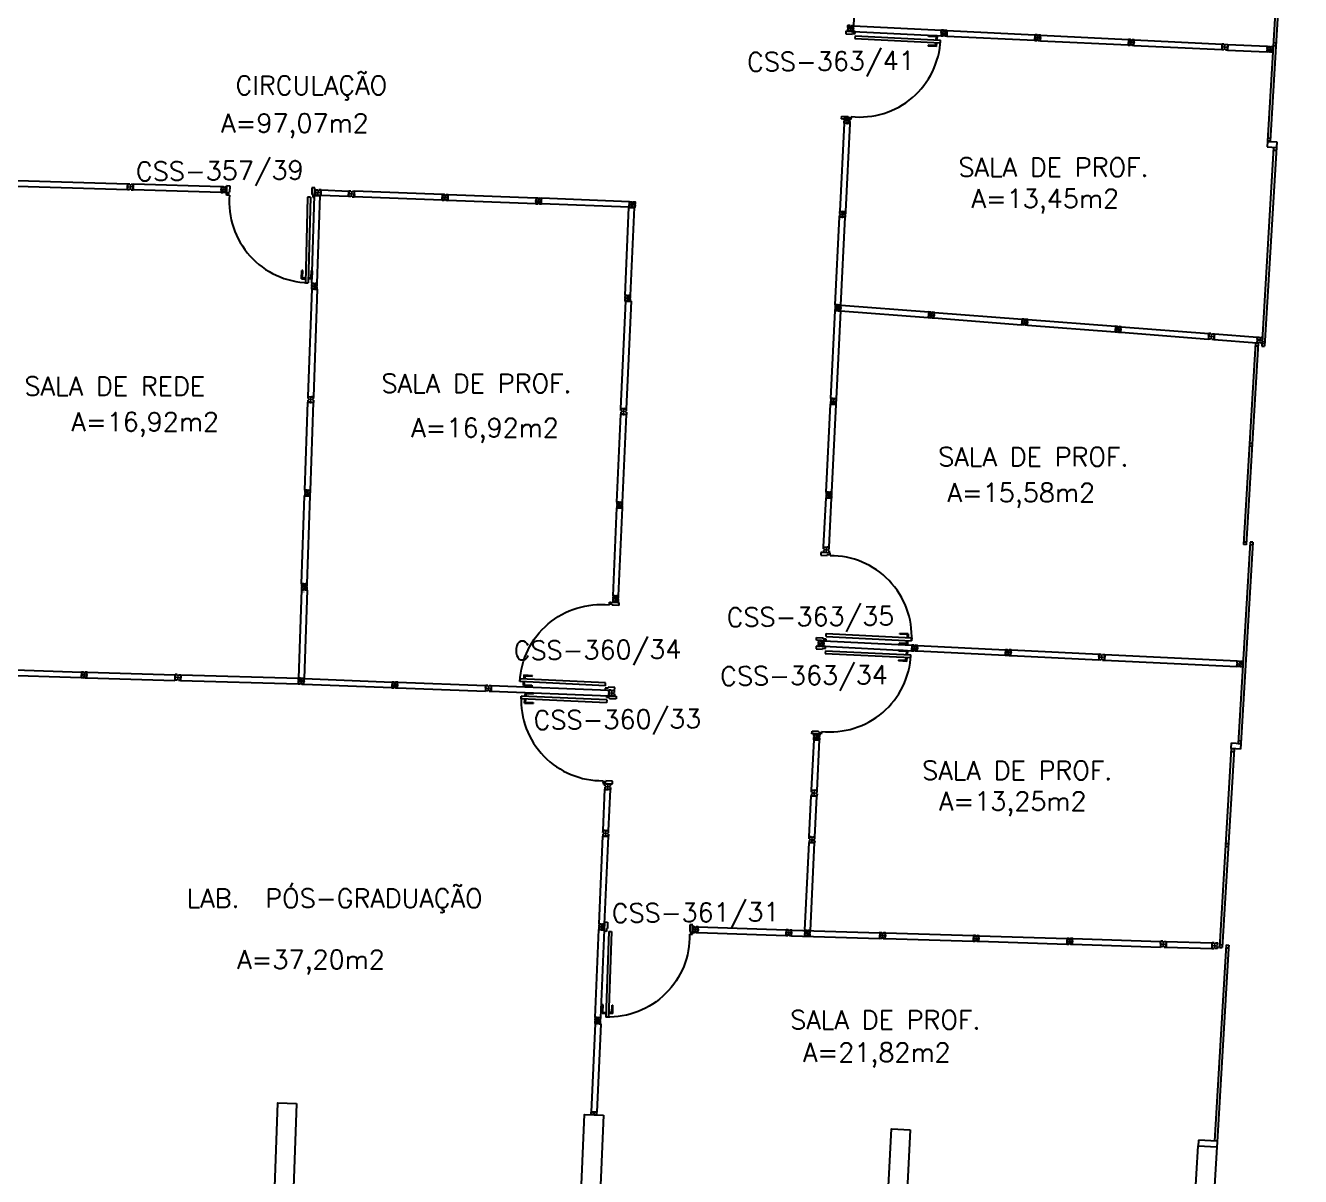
# Model space of a CAD drawing. Extents: x -152 to 150, y 325 to 437.
# Drawn here: x 10.79 to 24.41, y 384.86 to 397.15 of the extents above; entities that cross this region are included whole.
import ezdxf
from ezdxf.enums import TextEntityAlignment as Align

# ---------------------------------------------------------------- set-up
doc = ezdxf.new("R2010")
doc.units = 0
doc.header["$LTSCALE"] = 0.01
doc.header["$MEASUREMENT"] = 0
doc.layers.get('0').update_dxf_attribs({"linetype": 'CONTINUOUS'})
for name, color, linetype in [('AREA', 2, 'CONTINUOUS'), ('DIV', 2, 'CONTINUOUS'), ('ESQ', 1, 'CONTINUOUS'), ('ESTR', 3, 'CONTINUOUS'), ('TEXTO', 2, 'CONTINUOUS'), ('TEXTO-ENDEREÇO', 2, 'CONTINUOUS')]:
    doc.layers.add(name, color=color, linetype=linetype)
doc.styles.add('UNB-100', font='simplex.shx', dxfattribs={"height": 3})
doc.styles.add('UNB-100-1', font='simplex.shx', dxfattribs={"height": 0.2})

# ---------------------------------------------------------------- blocks, each defined once
blk = doc.blocks.new('PILAR-SSC')
blk.add_lwpolyline([(0.203, -42.962), (0.203, -44.462), (0.003, -44.462), (0.003, -42.962)], close=True)
blk = doc.blocks.new('DIVMT-SSC')
for p, q in [((0, 0.005), (0, -0.005)), ((0, -0.005), (0, 0.005)), ((-0.03, -0.03), (-0.03, -0.97)), ((0.006, -0.03), (-0.006, -0.03)), ((-0.005, 0), (0.005, 0)), ((0.005, 0), (-0.005, 0)), ((0.006, -0.02), (0.006, -0.03)), ((0.03, -0.03), (0.03, -0.97)), ((0.03, -0.97), (-0.03, -0.97)), ((-0.006, -0.98), (-0.006, -0.97)), ((-0.006, -0.98), (0.006, -0.98)), ((0.006, -1.001), (-0.006, -1.001)), ((0.005, -0.97), (-0.005, -0.97)), ((0, -0.994), (0, -1.007)), ((0, -1.02), (0, -1.021)), ((0.006, -0.98), (0.006, -0.97))]:
    blk.add_line(p, q)
blk.add_lwpolyline([(0.006, -0.02), (-0.006, -0.02), (0.006, -0.02), (0.006, -0.03), (0.03, -0.03), (0.03, -0.008), (0.02, -0.008), (0.02, 0.008), (0.03, 0.008), (0.03, 0.03), (0.006, 0.03), (0.006, 0.02), (-0.006, 0.02), (-0.006, 0.03), (-0.03, 0.03), (-0.03, 0.008), (-0.02, 0.008), (-0.02, -0.008), (-0.03, -0.008), (-0.03, -0.03), (-0.006, -0.03), (-0.006, -0.02), (-0.006, -0.03)])
blk = doc.blocks.new('PDV2E-SSC')
at = {"layer": 'DIV'}
for p, q in [((0.076, 0.05), (0.076, 0.965)), ((0.106, 0.965), (0.076, 0.965)), ((0.106, 0.05), (0.106, 0.965)), ((0.034, 0.925), (0.034, 0.835)), ((0.034, 0.925), (0.074, 0.925)), ((0.044, 0.835), (0.034, 0.835)), ((0.044, 0.915), (0.044, 0.835)), ((0.044, 0.915), (0.074, 0.915)), ((0.148, 0.925), (0.108, 0.925)), ((0.138, 0.915), (0.108, 0.915)), ((0.138, 0.915), (0.138, 0.835)), ((0.138, 0.835), (0.148, 0.835)), ((0.148, 0.925), (0.148, 0.835)), ((0.031, 0.05), (0.031, -0.05)), ((0.051, 0.05), (0.031, 0.05)), ((0.051, 0.02), (0.051, 0.05)), ((0.051, 0.02), (0.061, 0.02)), ((0.061, -0.05), (0.061, 0.02)), ((0.076, 0.05), (0.106, 0.05)), ((0.95, 0.02), (0.94, 0.02)), ((0.94, -0.05), (0.94, 0.02)), ((0.95, 0.02), (0.95, 0.05)), ((0.95, 0.05), (0.97, 0.05)), ((0.97, 0.05), (0.97, 0.035)), ((0.97, 0.035), (0.97, -0.035)), ((0.031, -0.05), (0.061, -0.05)), ((0.97, -0.05), (0.94, -0.05)), ((0.97, -0.035), (0.97, -0.05))]:
    blk.add_line(p, q, dxfattribs=at)
at = {"layer": 'DIV', "color": 1}
blk.add_arc((0.076, 0.1), 0.865, 356.6786, 90, dxfattribs=at)
blk = doc.blocks.new('MTT-SSC')
for p, q in [((-0.006, 0.03), (-0.03, 0.03)), ((-0.03, 0.008), (-0.03, 0.03)), ((-0.03, 0.008), (-0.02, 0.008)), ((-0.02, -0.008), (-0.02, 0.008)), ((-0.006, 0.0205), (-0.006, 0.03)), ((0.006, 0.0205), (-0.006, 0.0205)), ((0.0051, 0), (-0.0051, 0)), ((-0.0051, 0), (0.0051, 0)), ((0, -0.0051), (0, 0.0051)), ((0, 0.0051), (0, -0.0051)), ((0.006, 0.0205), (0.006, 0.03)), ((0.006, 0.03), (0.03, 0.03)), ((0.02, -0.008), (0.02, 0.008)), ((0.03, 0.008), (0.02, 0.008)), ((0.03, 0.008), (0.03, 0.03)), ((-0.03, -0.008), (-0.02, -0.008)), ((-0.03, -0.008), (-0.03, -0.03)), ((-0.03, -0.03), (-0.006, -0.03)), ((-0.03, -0.03), (-0.009, -0.03)), ((-0.009, -0.03), (-0.027, -0.03)), ((-0.006, -0.0205), (-0.006, -0.03)), ((-0.006, -0.0205), (-0.006, -0.03)), ((0.006, -0.0205), (-0.006, -0.0205)), ((-0.006, -0.0205), (0.006, -0.0205)), ((0.006, -0.0205), (0.006, -0.03)), ((0.006, -0.0205), (0.006, -0.03)), ((0.03, -0.03), (0.006, -0.03)), ((0.03, -0.008), (0.02, -0.008)), ((0.03, -0.008), (0.03, -0.03))]:
    blk.add_line(p, q)
blk = doc.blocks.new('DIVINI-SSC')
for p, q in [((-0.02, 0), (-0.02, -0.008)), ((-0.02, 0), (0.001, 0)), ((-0.005, 0), (0.005, 0)), ((0, 0.005), (0, -0.005)), ((0.001, 0), (0.02, 0)), ((-0.03, -0.008), (-0.02, -0.008)), ((-0.03, -0.008), (-0.03, -0.028)), ((-0.03, -0.028), (-0.008, -0.028)), ((-0.03, -0.03), (0.03, -0.03)), ((-0.03, -0.975), (-0.03, -0.03)), ((-0.009, -0.03), (-0.027, -0.03)), ((-0.008, -0.019), (0.008, -0.019)), ((-0.008, -0.019), (-0.008, -0.028)), ((-0.006, -0.021), (-0.006, -0.03)), ((0.006, -0.021), (-0.006, -0.021)), ((-0.006, -0.023), (-0.006, -0.027)), ((-0.004, -0.021), (0.004, -0.021)), ((0.006, -0.021), (0.006, -0.03)), ((0.006, -0.023), (0.006, -0.027)), ((0.008, -0.019), (0.008, -0.028)), ((0.03, -0.028), (0.008, -0.028)), ((0.009, -0.03), (0.027, -0.03)), ((0.02, 0), (0.02, -0.008)), ((0.03, -0.008), (0.02, -0.008)), ((0.03, -0.008), (0.03, -0.028)), ((0.03, -0.975), (0.03, -0.03)), ((0.004, -0.951), (0.004, -0.953)), ((-0.03, -0.975), (0.03, -0.975)), ((-0.009, -0.975), (-0.027, -0.975)), ((-0.006, -0.985), (-0.006, -0.975)), ((0.006, -0.985), (-0.006, -0.985)), ((0.006, -1.01), (-0.006, -1.01)), ((0, -0.985), (0, -0.988)), ((0, -1.003), (0, -1.018)), ((0.006, -0.985), (0.006, -0.975)), ((0.03, -0.975), (0.009, -0.975)), ((0.009, -0.975), (0.027, -0.975))]:
    blk.add_line(p, q)
blk = doc.blocks.new('A$C73356FFD')
at = {"layer": 'DIV'}
for p, q in [((0.025, 0.03), (0.035, 0.03)), ((0.035, 0.03), (0.025, 0.03)), ((0.03, 0.025), (0.03, 0.035)), ((0.03, 0.035), (0.03, 0.025))]:
    blk.add_line(p, q, dxfattribs=at)
blk.add_lwpolyline([(0.009, 0.036), (0, 0.036), (0, 0.06), (0.022, 0.06), (0.022, 0.05), (0.038, 0.05), (0.038, 0.06), (0.06, 0.06), (0.06, 0.036), (0.05, 0.036), (0.05, 0.024), (0.06, 0.024), (0.06, 0), (0.038, 0), (0.038, 0.01), (0.022, 0.01), (0.022, 0), (0, 0), (0, 0.024), (0.009, 0.024)], close=True, dxfattribs=at)
blk = doc.blocks.new('A$C265F004B')
at = {"linetype": 'Continuous'}
blk.add_blockref('A$C73356FFD', (0, 0), dxfattribs=at)
blk = doc.blocks.new('PDV2D-SSC')
for p, q in [((-0.106, 0.965), (-0.076, 0.965)), ((-0.106, 0.05), (-0.106, 0.965)), ((-0.076, 0.05), (-0.076, 0.965)), ((-0.148, 0.925), (-0.108, 0.925)), ((-0.148, 0.925), (-0.148, 0.835)), ((-0.138, 0.835), (-0.148, 0.835)), ((-0.138, 0.915), (-0.108, 0.915)), ((-0.138, 0.915), (-0.138, 0.835)), ((-0.034, 0.925), (-0.074, 0.925)), ((-0.044, 0.915), (-0.074, 0.915)), ((-0.044, 0.915), (-0.044, 0.835)), ((-0.044, 0.835), (-0.034, 0.835)), ((-0.034, 0.925), (-0.034, 0.835)), ((-0.95, 0.05), (-0.97, 0.05)), ((-0.97, 0.05), (-0.97, 0.035)), ((-0.97, 0.035), (-0.97, -0.035)), ((-0.95, 0.02), (-0.95, 0.05)), ((-0.95, 0.02), (-0.94, 0.02)), ((-0.94, -0.05), (-0.94, 0.02)), ((-0.076, 0.05), (-0.106, 0.05)), ((-0.051, 0.02), (-0.061, 0.02)), ((-0.061, -0.05), (-0.061, 0.02)), ((-0.051, 0.05), (-0.031, 0.05)), ((-0.051, 0.02), (-0.051, 0.05)), ((-0.031, 0.05), (-0.031, -0.05)), ((-0.97, -0.035), (-0.97, -0.05)), ((-0.97, -0.05), (-0.94, -0.05)), ((-0.031, -0.05), (-0.061, -0.05))]:
    blk.add_line(p, q)
at = {"color": 1}
blk.add_arc((-0.076, 0.1), 0.865, 90, 183.3214, dxfattribs=at)
blk = doc.blocks.new('MDIVMT-SSC')
for p, q in [((-0.03, 0.03), (-0.03, 0.006)), ((-0.008, 0.03), (-0.03, 0.03)), ((-0.0185, 0.006), (-0.03, 0.006)), ((-0.0185, -0.006), (-0.0185, 0.006)), ((-0.008, 0.03), (-0.008, 0.02)), ((-0.008, 0.02), (0.008, 0.02)), ((-0.0051, 0), (0.0051, 0)), ((-0.0051, 0), (0.0051, 0)), ((0, -0.0051), (0, 0.0051)), ((0, -0.0051), (0, 0.0051)), ((0.008, 0.03), (0.008, 0.02)), ((0.008, 0.03), (0.03, 0.03)), ((0.0205, 0.006), (0.03, 0.006)), ((0.0205, -0.006), (0.0205, 0.006)), ((0.0205, 0.006), (0.03, 0.006)), ((0.0205, -0.006), (0.0205, 0.006)), ((0.03, 0.03), (0.03, -0.03)), ((0.03, 0.03), (0.47, 0.03)), ((0.03, 0.006), (0.03, 0.03)), ((0.03, 0.009), (0.03, 0.027)), ((0.03, 0.005), (0.03, -0.005)), ((0.47, 0.03), (0.47, -0.03)), ((0.4795, 0.006), (0.47, 0.006)), ((0.47, 0.005), (0.47, -0.005)), ((0.4795, -0.006), (0.4795, 0.006)), ((0.4949, 0), (0.5051, 0)), ((0.5051, 0), (0.4949, 0)), ((0.5, -0.0051), (0.5, 0.0051)), ((-0.0185, -0.006), (-0.03, -0.006)), ((-0.03, -0.03), (-0.03, -0.006)), ((-0.008, -0.03), (-0.03, -0.03)), ((-0.008, -0.03), (-0.008, -0.02)), ((-0.008, -0.02), (0.008, -0.02)), ((0.008, -0.03), (0.008, -0.02)), ((0.008, -0.03), (0.03, -0.03)), ((0.0205, -0.006), (0.03, -0.006)), ((0.0205, -0.006), (0.03, -0.006)), ((0.03, -0.006), (0.03, -0.03)), ((0.03, -0.03), (0.03, -0.009)), ((0.03, -0.009), (0.03, -0.027)), ((0.03, -0.03), (0.47, -0.03)), ((0.4795, -0.006), (0.47, -0.006))]:
    blk.add_line(p, q)
blk = doc.blocks.new('DIV-SSC')
for p, q in [((-0.005, 0), (0.005, 0)), ((0, 0.005), (0, -0.005)), ((-0.03, -0.03), (-0.03, -0.97)), ((0.03, -0.03), (-0.03, -0.03)), ((-0.03, -0.03), (-0.009, -0.03)), ((-0.009, -0.03), (-0.027, -0.03)), ((-0.006, -0.02), (0.006, -0.02)), ((-0.006, -0.02), (-0.006, -0.03)), ((-0.005, -0.022), (0.005, -0.022)), ((-0.005, -0.022), (-0.005, -0.029)), ((0.005, -0.029), (-0.005, -0.029)), ((0.005, -0.03), (-0.005, -0.03)), ((0.005, -0.022), (0.005, -0.029)), ((0.006, -0.02), (0.006, -0.03)), ((0.03, -0.03), (0.03, -0.97)), ((0.03, -0.97), (-0.03, -0.97)), ((0.007, -0.999), (-0.007, -0.999)), ((-0.006, -0.98), (-0.006, -0.97)), ((-0.006, -0.98), (0.006, -0.98)), ((0.005, -0.97), (-0.005, -0.97)), ((0, -0.991), (0, -1.006)), ((0.006, -0.98), (0.006, -0.97))]:
    blk.add_line(p, q)
blk = doc.blocks.new('ESQCD-SSC')
for p, q in [((0, 0), (0, -0.06)), ((0.2, 0), (0.2, -2.143)), ((0, -0.06), (0.2, -0.06)), ((0.17, -0.06), (0.17, -2.143)), ((0.17, -1.056), (0.2, -1.056)), ((0.17, -1.086), (0.2, -1.086)), ((0.1, -2.113), (0.1, -4.253)), ((0.13, -2.113), (0.1, -2.113)), ((0.13, -2.143), (0.1, -2.143)), ((0.13, -2.113), (0.13, -4.253)), ((0.17, -2.113), (0.2, -2.113)), ((0.17, -2.143), (0.2, -2.143)), ((0.1, -3.199), (0.13, -3.199)), ((0.1, -3.229), (0.13, -3.229)), ((0.13, -4.223), (0.1, -4.223)), ((0.13, -4.253), (0.1, -4.253)), ((0.1, -4.256), (0.1, -4.316)), ((0.1, -4.256), (0.2, -4.256)), ((0.1, -4.316), (0.2, -4.316)), ((0.17, -4.316), (0.17, -6.443)), ((0.17, -4.346), (0.2, -4.346)), ((0.2, -4.256), (0.2, -6.443)), ((0.1, -6.413), (0.1, -8.571)), ((0.1, -6.413), (0.13, -6.413)), ((0.1, -6.443), (0.13, -6.443)), ((0.13, -6.413), (0.13, -8.571)), ((0.17, -6.413), (0.2, -6.413)), ((0.17, -6.443), (0.2, -6.443)), ((0.1, -7.485), (0.13, -7.485)), ((0.1, -7.515), (0.13, -7.515)), ((0.1, -8.541), (0.13, -8.541)), ((0.13, -8.571), (0.1, -8.571)), ((0.2, -8.541), (0.17, -8.541)), ((0.17, -8.541), (0.17, -10.694)), ((0.2, -8.571), (0.17, -8.571)), ((0.2, -8.541), (0.2, -10.694)), ((0.098, -10.694), (0.2, -10.694)), ((0.098, -10.755), (0.098, -10.694)), ((0.2, -10.755), (0.098, -10.755)), ((0.1, -10.755), (0.13, -10.755)), ((0.1, -10.755), (0.1, -12.882)), ((0.13, -10.755), (0.13, -12.882)), ((0.17, -10.664), (0.2, -10.664)), ((0.17, -10.694), (0.2, -10.694)), ((0.2, -10.694), (0.2, -10.755)), ((0.1, -10.785), (0.13, -10.785)), ((0.1, -11.77), (0.13, -11.77)), ((0.1, -11.8), (0.13, -11.8)), ((0.1, -12.852), (0.13, -12.852)), ((0.1, -12.882), (0.13, -12.882)), ((0.17, -12.852), (0.2, -12.852)), ((0.17, -12.852), (0.2, -12.852)), ((0.17, -12.852), (0.17, -14.95)), ((0.17, -12.882), (0.2, -12.882)), ((0.2, -12.852), (0.2, -12.887)), ((0.2, -12.887), (0.2, -15.019)), ((0, -14.95), (0, -15.019)), ((0.2, -14.95), (0, -14.95))]:
    blk.add_line(p, q)

msp = doc.modelspace()

# ---------------------------------------------------------------- linework, layer by layer
at = {"layer": 'DIV'}
for p, q in [((19.697, 398.366), (19.634, 397.151)), ((19.573, 397.132), (19.574, 397.154)), ((19.598, 397.153), (19.574, 397.154)), ((19.597, 397.143), (19.598, 397.153)), ((19.597, 397.143), (19.609, 397.143)), ((19.609, 397.143), (19.61, 397.152)), ((19.61, 397.152), (19.634, 397.151)), ((19.632, 397.129), (19.634, 397.151)), ((19.572, 397.116), (19.571, 397.094)), ((19.571, 397.094), (19.595, 397.093)), ((19.571, 397.094), (19.631, 397.091)), ((19.572, 397.116), (19.582, 397.116)), ((19.573, 397.132), (19.583, 397.132)), ((19.582, 397.116), (19.583, 397.132)), ((19.595, 397.103), (19.607, 397.102)), ((19.595, 397.103), (19.595, 397.093)), ((19.607, 397.102), (19.595, 397.103)), ((19.595, 397.103), (19.595, 397.093)), ((19.596, 397.093), (19.606, 397.092)), ((19.597, 397.123), (19.607, 397.122)), ((19.607, 397.122), (19.597, 397.123)), ((19.602, 397.118), (19.602, 397.128)), ((19.602, 397.128), (19.602, 397.118)), ((19.607, 397.102), (19.607, 397.092)), ((19.607, 397.102), (19.607, 397.092)), ((19.631, 397.091), (19.607, 397.092)), ((19.61, 397.092), (19.628, 397.091)), ((19.631, 397.091), (19.61, 397.092)), ((19.622, 397.114), (19.622, 397.13)), ((19.632, 397.129), (19.622, 397.13)), ((19.632, 397.113), (19.622, 397.114)), ((19.632, 397.113), (19.631, 397.091)), ((20.572, 397.069), (20.571, 397.045)), ((20.593, 397.044), (20.571, 397.045)), ((20.572, 397.081), (20.573, 397.105)), ((20.582, 397.081), (20.572, 397.081)), ((20.581, 397.069), (20.572, 397.069)), ((20.595, 397.104), (20.573, 397.105)), ((20.582, 397.081), (20.581, 397.069)), ((20.609, 397.053), (20.593, 397.054)), ((20.593, 397.044), (20.593, 397.054)), ((20.595, 397.104), (20.595, 397.094)), ((20.611, 397.093), (20.595, 397.094)), ((20.607, 397.074), (20.597, 397.074)), ((20.597, 397.074), (20.607, 397.074)), ((20.602, 397.079), (20.602, 397.069)), ((20.602, 397.069), (20.602, 397.079)), ((20.609, 397.043), (20.609, 397.053)), ((20.609, 397.043), (20.631, 397.042)), ((20.611, 397.103), (20.611, 397.093)), ((20.611, 397.103), (20.633, 397.102)), ((20.623, 397.079), (20.622, 397.067)), ((20.622, 397.067), (20.623, 397.079)), ((20.622, 397.067), (20.632, 397.066)), ((20.622, 397.067), (20.632, 397.066)), ((20.623, 397.079), (20.632, 397.078)), ((20.623, 397.079), (20.632, 397.078)), ((20.633, 397.102), (20.631, 397.042)), ((20.631, 397.042), (20.632, 397.066)), ((20.632, 397.063), (20.631, 397.045)), ((20.631, 397.042), (20.632, 397.063)), ((20.633, 397.102), (20.632, 397.078)), ((20.632, 397.077), (20.632, 397.067)), ((23.57, 396.919), (23.569, 396.895)), ((23.591, 396.894), (23.569, 396.895)), ((23.58, 396.919), (23.57, 396.919)), ((23.571, 396.931), (23.572, 396.955)), ((23.58, 396.931), (23.571, 396.931)), ((23.594, 396.954), (23.572, 396.955)), ((23.58, 396.931), (23.58, 396.919)), ((23.591, 396.894), (23.592, 396.904)), ((23.608, 396.903), (23.592, 396.904)), ((23.594, 396.954), (23.594, 396.944)), ((23.609, 396.943), (23.594, 396.944)), ((23.606, 396.923), (23.595, 396.924)), ((23.595, 396.924), (23.606, 396.923)), ((23.601, 396.929), (23.6, 396.919)), ((23.6, 396.919), (23.601, 396.929)), ((23.607, 396.893), (23.608, 396.903)), ((23.607, 396.893), (23.629, 396.892)), ((23.61, 396.953), (23.609, 396.943)), ((23.61, 396.953), (23.632, 396.952)), ((23.621, 396.929), (23.621, 396.917)), ((23.621, 396.929), (23.631, 396.928)), ((23.621, 396.917), (23.621, 396.929)), ((23.621, 396.929), (23.631, 396.928)), ((23.621, 396.917), (23.63, 396.916)), ((23.621, 396.917), (23.63, 396.916)), ((23.632, 396.952), (23.629, 396.892)), ((23.629, 396.892), (23.63, 396.916)), ((23.63, 396.913), (23.629, 396.895)), ((23.629, 396.892), (23.63, 396.913)), ((23.629, 396.892), (24.053, 396.872)), ((23.631, 396.927), (23.63, 396.917)), ((23.632, 396.952), (23.631, 396.928)), ((23.632, 396.952), (24.056, 396.932)), ((24.056, 396.932), (24.053, 396.872)), ((24.065, 396.908), (24.055, 396.908)), ((24.055, 396.907), (24.055, 396.897)), ((24.064, 396.896), (24.055, 396.896)), ((24.064, 396.896), (24.065, 396.908)), ((24.078, 396.901), (24.092, 396.901)), ((24.086, 396.907), (24.085, 396.895)), ((19.537, 396.17), (19.597, 396.167)), ((19.56, 396.138), (19.572, 396.138)), ((19.561, 396.159), (19.561, 396.169)), ((19.573, 396.159), (19.561, 396.159)), ((19.562, 396.169), (19.572, 396.168)), ((19.565, 396.119), (19.565, 396.118)), ((19.566, 396.145), (19.566, 396.131)), ((19.573, 396.159), (19.573, 396.168)), ((11.88, 395.4), (10.584, 395.439)), ((11.882, 395.46), (10.586, 395.499)), ((11.88, 395.4), (11.882, 395.46)), ((11.88, 395.4), (11.881, 395.424)), ((11.902, 395.399), (11.88, 395.4)), ((11.882, 395.46), (11.881, 395.436)), ((11.882, 395.46), (11.881, 395.439)), ((11.881, 395.439), (11.882, 395.457)), ((11.891, 395.436), (11.881, 395.436)), ((11.891, 395.436), (11.881, 395.436)), ((11.881, 395.425), (11.881, 395.435)), ((11.89, 395.424), (11.881, 395.424)), ((11.89, 395.424), (11.881, 395.424)), ((11.904, 395.459), (11.882, 395.46)), ((11.89, 395.424), (11.891, 395.436)), ((11.891, 395.436), (11.89, 395.424)), ((11.902, 395.409), (11.918, 395.409)), ((11.902, 395.399), (11.902, 395.409)), ((11.904, 395.459), (11.903, 395.449)), ((11.903, 395.449), (11.919, 395.449)), ((11.906, 395.429), (11.916, 395.429)), ((11.916, 395.429), (11.906, 395.429)), ((11.911, 395.424), (11.911, 395.434)), ((11.911, 395.434), (11.911, 395.424)), ((11.918, 395.399), (11.918, 395.409)), ((11.918, 395.399), (11.94, 395.398)), ((11.92, 395.459), (11.919, 395.449)), ((11.92, 395.459), (11.942, 395.458)), ((11.931, 395.422), (11.932, 395.434)), ((11.931, 395.422), (11.941, 395.422)), ((11.932, 395.434), (11.941, 395.434)), ((11.941, 395.422), (11.94, 395.398)), ((11.941, 395.434), (11.942, 395.458)), ((13.923, 395.369), (13.91, 395.369)), ((13.916, 395.363), (13.917, 395.375)), ((13.938, 395.374), (13.937, 395.362)), ((13.938, 395.374), (13.947, 395.374)), ((13.946, 395.338), (13.948, 395.398)), ((13.947, 395.363), (13.947, 395.373)), ((13.948, 395.398), (14.244, 395.386)), ((14.242, 395.327), (14.244, 395.386)), ((14.244, 395.386), (14.243, 395.366)), ((14.244, 395.386), (14.243, 395.363)), ((14.243, 395.366), (14.244, 395.383)), ((14.266, 395.386), (14.244, 395.386)), ((14.266, 395.386), (14.266, 395.376)), ((14.266, 395.376), (14.282, 395.375)), ((14.282, 395.385), (14.304, 395.384)), ((14.282, 395.385), (14.282, 395.375)), ((14.303, 395.36), (14.304, 395.384)), ((13.937, 395.362), (13.947, 395.362)), ((14.242, 395.327), (13.946, 395.338)), ((14.242, 395.327), (14.243, 395.351)), ((14.264, 395.326), (14.242, 395.327)), ((14.253, 395.362), (14.243, 395.363)), ((14.253, 395.362), (14.243, 395.363)), ((14.243, 395.352), (14.243, 395.362)), ((14.252, 395.35), (14.243, 395.351)), ((14.252, 395.35), (14.243, 395.351)), ((14.253, 395.362), (14.252, 395.35)), ((14.252, 395.35), (14.253, 395.362)), ((14.264, 395.326), (14.264, 395.336)), ((14.264, 395.336), (14.28, 395.335)), ((14.278, 395.355), (14.268, 395.356)), ((14.268, 395.356), (14.278, 395.355)), ((14.273, 395.36), (14.273, 395.35)), ((14.273, 395.35), (14.273, 395.36)), ((14.28, 395.325), (14.28, 395.335)), ((14.28, 395.325), (14.302, 395.324)), ((14.293, 395.349), (14.294, 395.361)), ((14.293, 395.349), (14.303, 395.348)), ((14.294, 395.361), (14.303, 395.36)), ((14.303, 395.348), (14.302, 395.324)), ((15.242, 395.288), (15.244, 395.348)), ((15.252, 395.312), (15.242, 395.312)), ((15.242, 395.288), (15.242, 395.312)), ((15.252, 395.312), (15.242, 395.312)), ((15.264, 395.288), (15.242, 395.288)), ((15.244, 395.348), (15.243, 395.327)), ((15.244, 395.348), (15.243, 395.324)), ((15.243, 395.327), (15.244, 395.345)), ((15.252, 395.324), (15.243, 395.324)), ((15.252, 395.324), (15.243, 395.324)), ((15.243, 395.313), (15.243, 395.323)), ((15.266, 395.348), (15.244, 395.348)), ((15.252, 395.324), (15.252, 395.312)), ((15.252, 395.312), (15.252, 395.324)), ((15.264, 395.288), (15.264, 395.298)), ((15.264, 395.298), (15.28, 395.297)), ((15.266, 395.348), (15.265, 395.338)), ((15.265, 395.338), (15.281, 395.337)), ((15.278, 395.317), (15.268, 395.317)), ((15.268, 395.317), (15.278, 395.317)), ((15.273, 395.322), (15.273, 395.312)), ((15.273, 395.312), (15.273, 395.322)), ((15.28, 395.287), (15.28, 395.297)), ((15.28, 395.287), (15.302, 395.286)), ((15.282, 395.347), (15.281, 395.337)), ((15.282, 395.347), (15.304, 395.346)), ((15.293, 395.322), (15.303, 395.322)), ((15.293, 395.31), (15.293, 395.322)), ((15.293, 395.31), (15.302, 395.31)), ((15.302, 395.31), (15.302, 395.286)), ((15.303, 395.322), (15.304, 395.346)), ((13.809, 393.19), (13.851, 394.34)), ((13.851, 394.34), (13.911, 394.337)), ((13.869, 393.188), (13.911, 394.337)), ((13.875, 394.348), (13.875, 394.339)), ((13.887, 394.348), (13.875, 394.348)), ((13.876, 394.369), (13.888, 394.369)), ((13.876, 394.339), (13.886, 394.338)), ((13.882, 394.362), (13.882, 394.376)), ((13.883, 394.388), (13.883, 394.389)), ((13.887, 394.348), (13.887, 394.338)), ((17.151, 393.062), (17.204, 394.211)), ((17.204, 394.211), (17.264, 394.209)), ((17.211, 393.06), (17.264, 394.209)), ((17.228, 394.22), (17.228, 394.21)), ((17.24, 394.219), (17.228, 394.22)), ((17.229, 394.241), (17.241, 394.24)), ((17.229, 394.21), (17.239, 394.21)), ((17.235, 394.234), (17.235, 394.247)), ((17.236, 394.26), (17.236, 394.261)), ((17.24, 394.219), (17.24, 394.21)), ((19.463, 394.139), (19.476, 394.139)), ((19.469, 394.132), (19.47, 394.146)), ((19.47, 394.158), (19.47, 394.159)), ((19.438, 394.11), (19.498, 394.107)), ((19.474, 394.118), (19.462, 394.118)), ((19.462, 394.118), (19.462, 394.109)), ((19.463, 394.109), (19.473, 394.108)), ((19.474, 394.118), (19.474, 394.108)), ((23.427, 393.829), (23.425, 393.805)), ((23.447, 393.804), (23.425, 393.805)), ((23.437, 393.828), (23.427, 393.829)), ((23.428, 393.841), (23.43, 393.865)), ((23.438, 393.84), (23.428, 393.841)), ((23.452, 393.863), (23.43, 393.865)), ((23.438, 393.84), (23.437, 393.828)), ((23.447, 393.804), (23.448, 393.814)), ((23.464, 393.812), (23.448, 393.814)), ((23.452, 393.863), (23.451, 393.853)), ((23.467, 393.852), (23.451, 393.853)), ((23.463, 393.832), (23.453, 393.833)), ((23.453, 393.833), (23.463, 393.832)), ((23.458, 393.838), (23.457, 393.828)), ((23.457, 393.828), (23.458, 393.838)), ((23.463, 393.802), (23.464, 393.812)), ((23.463, 393.802), (23.485, 393.801)), ((23.468, 393.862), (23.467, 393.852)), ((23.468, 393.862), (23.49, 393.86)), ((23.479, 393.837), (23.478, 393.825)), ((23.478, 393.825), (23.479, 393.837)), ((23.478, 393.825), (23.487, 393.825)), ((23.478, 393.825), (23.487, 393.825)), ((23.479, 393.837), (23.488, 393.837)), ((23.479, 393.837), (23.488, 393.837)), ((23.49, 393.86), (23.485, 393.801)), ((23.485, 393.801), (23.487, 393.825)), ((23.485, 393.801), (23.487, 393.822)), ((23.485, 393.801), (23.944, 393.765)), ((23.487, 393.822), (23.486, 393.804)), ((23.488, 393.836), (23.487, 393.826)), ((23.49, 393.86), (23.488, 393.837)), ((23.49, 393.86), (23.949, 393.825)), ((23.949, 393.825), (23.944, 393.765)), ((23.947, 393.8), (23.946, 393.79)), ((23.955, 393.789), (23.946, 393.789)), ((23.956, 393.801), (23.947, 393.801)), ((23.955, 393.789), (23.956, 393.801)), ((23.97, 393.794), (23.984, 393.793)), ((23.977, 393.799), (23.977, 393.787)), ((23.996, 393.792), (23.997, 393.791)), ((13.808, 393.168), (13.809, 393.19)), ((13.809, 393.19), (13.869, 393.188)), ((13.809, 393.19), (13.833, 393.189)), ((13.832, 393.18), (13.833, 393.189)), ((13.832, 393.18), (13.833, 393.189)), ((13.834, 393.189), (13.844, 393.189)), ((13.844, 393.179), (13.845, 393.189)), ((13.844, 393.179), (13.845, 393.189)), ((13.869, 393.188), (13.845, 393.189)), ((13.869, 393.188), (13.848, 393.189)), ((13.848, 393.189), (13.866, 393.188)), ((13.868, 393.166), (13.869, 393.188)), ((13.807, 393.152), (13.806, 393.13)), ((13.83, 393.129), (13.806, 393.13)), ((13.807, 393.152), (13.817, 393.152)), ((13.808, 393.168), (13.818, 393.168)), ((13.818, 393.168), (13.817, 393.152)), ((13.831, 393.139), (13.83, 393.129)), ((13.831, 393.139), (13.843, 393.138)), ((13.844, 393.179), (13.832, 393.18)), ((13.832, 393.18), (13.844, 393.179)), ((13.843, 393.159), (13.832, 393.159)), ((13.832, 393.159), (13.843, 393.159)), ((13.837, 393.154), (13.838, 393.164)), ((13.838, 393.164), (13.837, 393.154)), ((13.843, 393.138), (13.842, 393.129)), ((13.842, 393.129), (13.866, 393.128)), ((13.858, 393.166), (13.857, 393.15)), ((13.867, 393.15), (13.857, 393.15)), ((13.868, 393.166), (13.858, 393.166)), ((13.867, 393.15), (13.866, 393.128)), ((17.15, 393.04), (17.151, 393.062)), ((17.151, 393.062), (17.211, 393.06)), ((17.151, 393.062), (17.175, 393.061)), ((17.175, 393.052), (17.175, 393.061)), ((17.175, 393.052), (17.175, 393.061)), ((17.187, 393.051), (17.175, 393.052)), ((17.175, 393.052), (17.187, 393.051)), ((17.176, 393.061), (17.186, 393.061)), ((17.187, 393.051), (17.187, 393.061)), ((17.211, 393.06), (17.187, 393.061)), ((17.187, 393.051), (17.187, 393.061)), ((17.211, 393.06), (17.19, 393.06)), ((17.19, 393.06), (17.208, 393.06)), ((17.21, 393.038), (17.211, 393.06)), ((17.15, 393.024), (17.149, 393.002)), ((17.173, 393.001), (17.149, 393.002)), ((17.15, 393.04), (17.16, 393.04)), ((17.15, 393.024), (17.16, 393.024)), ((17.16, 393.04), (17.16, 393.024)), ((17.173, 393.011), (17.173, 393.001)), ((17.173, 393.011), (17.185, 393.01)), ((17.185, 393.031), (17.175, 393.031)), ((17.175, 393.031), (17.185, 393.031)), ((17.18, 393.026), (17.18, 393.036)), ((17.18, 393.036), (17.18, 393.026)), ((17.185, 393.01), (17.185, 393.001)), ((17.185, 393.001), (17.209, 393)), ((17.2, 393.038), (17.2, 393.022)), ((17.21, 393.038), (17.2, 393.038)), ((17.21, 393.022), (17.2, 393.022)), ((17.21, 393.022), (17.209, 393)), ((19.316, 391.584), (19.341, 392.109)), ((19.341, 392.109), (19.401, 392.106)), ((19.366, 392.117), (19.365, 392.108)), ((19.366, 392.139), (19.379, 392.138)), ((19.378, 392.117), (19.366, 392.117)), ((19.366, 392.108), (19.376, 392.107)), ((19.372, 392.131), (19.373, 392.145)), ((19.374, 392.157), (19.374, 392.158)), ((19.376, 391.581), (19.401, 392.106)), ((19.378, 392.117), (19.377, 392.107)), ((19.315, 391.562), (19.316, 391.584)), ((19.315, 391.562), (19.325, 391.562)), ((19.316, 391.584), (19.34, 391.583)), ((19.316, 391.584), (19.376, 391.581)), ((19.325, 391.562), (19.325, 391.546)), ((19.34, 391.574), (19.34, 391.583)), ((19.34, 391.574), (19.34, 391.583)), ((19.34, 391.574), (19.352, 391.573)), ((19.352, 391.573), (19.34, 391.574)), ((19.34, 391.553), (19.35, 391.553)), ((19.35, 391.553), (19.34, 391.553)), ((19.341, 391.583), (19.351, 391.583)), ((19.345, 391.558), (19.345, 391.548)), ((19.345, 391.548), (19.345, 391.558)), ((19.352, 391.573), (19.352, 391.583)), ((19.376, 391.581), (19.352, 391.583)), ((19.352, 391.573), (19.352, 391.583)), ((19.355, 391.582), (19.373, 391.582)), ((19.376, 391.581), (19.355, 391.582)), ((19.365, 391.56), (19.364, 391.544)), ((19.375, 391.559), (19.365, 391.56)), ((19.375, 391.559), (19.376, 391.581)), ((19.315, 391.546), (19.313, 391.524)), ((19.337, 391.523), (19.313, 391.524)), ((19.315, 391.546), (19.325, 391.546)), ((19.338, 391.533), (19.337, 391.523)), ((19.338, 391.533), (19.35, 391.532)), ((19.35, 391.532), (19.349, 391.523)), ((19.349, 391.523), (19.373, 391.522)), ((19.374, 391.544), (19.364, 391.544)), ((19.374, 391.544), (19.373, 391.522)), ((22.256, 390.401), (22.255, 390.377)), ((22.277, 390.376), (22.255, 390.377)), ((22.256, 390.413), (22.258, 390.437)), ((22.266, 390.412), (22.256, 390.413)), ((22.265, 390.4), (22.256, 390.401)), ((22.28, 390.436), (22.258, 390.437)), ((22.266, 390.412), (22.265, 390.4)), ((22.293, 390.385), (22.277, 390.386)), ((22.277, 390.376), (22.277, 390.386)), ((22.28, 390.436), (22.279, 390.426)), ((22.295, 390.425), (22.279, 390.426)), ((22.291, 390.405), (22.281, 390.406)), ((22.281, 390.406), (22.291, 390.405)), ((22.286, 390.41), (22.286, 390.4)), ((22.286, 390.4), (22.286, 390.41)), ((22.293, 390.375), (22.293, 390.385)), ((22.293, 390.375), (22.315, 390.374)), ((22.296, 390.435), (22.295, 390.425)), ((22.296, 390.435), (22.318, 390.434)), ((22.307, 390.41), (22.306, 390.398)), ((22.306, 390.398), (22.307, 390.41)), ((22.306, 390.398), (22.316, 390.398)), ((22.306, 390.398), (22.316, 390.398)), ((22.307, 390.41), (22.316, 390.41)), ((22.307, 390.41), (22.316, 390.41)), ((22.318, 390.434), (22.315, 390.374)), ((22.315, 390.374), (22.316, 390.398)), ((22.316, 390.395), (22.315, 390.377)), ((22.315, 390.374), (22.316, 390.395)), ((22.315, 390.374), (23.731, 390.306)), ((22.318, 390.434), (22.316, 390.41)), ((22.316, 390.409), (22.316, 390.399)), ((22.318, 390.434), (23.734, 390.366)), ((12.388, 390.196), (12.389, 390.22)), ((12.397, 390.196), (12.388, 390.196)), ((12.411, 390.22), (12.389, 390.22)), ((12.397, 390.196), (12.397, 390.184)), ((12.411, 390.22), (12.41, 390.21)), ((12.426, 390.209), (12.41, 390.21)), ((12.423, 390.189), (12.413, 390.19)), ((12.413, 390.19), (12.423, 390.189)), ((12.418, 390.194), (12.417, 390.184)), ((12.417, 390.184), (12.418, 390.194)), ((12.427, 390.219), (12.426, 390.209)), ((12.427, 390.219), (12.449, 390.218)), ((12.438, 390.195), (12.438, 390.183)), ((12.438, 390.195), (12.448, 390.194)), ((12.438, 390.183), (12.438, 390.195)), ((12.438, 390.195), (12.448, 390.194)), ((12.449, 390.218), (12.447, 390.158)), ((12.448, 390.193), (12.447, 390.183)), ((12.449, 390.218), (12.448, 390.194)), ((12.449, 390.218), (13.705, 390.181)), ((12.397, 390.184), (12.387, 390.184)), ((12.387, 390.184), (12.387, 390.16)), ((12.409, 390.16), (12.387, 390.16)), ((12.425, 390.169), (12.409, 390.17)), ((12.409, 390.16), (12.409, 390.17)), ((12.425, 390.159), (12.425, 390.169)), ((12.425, 390.159), (12.447, 390.158)), ((12.438, 390.183), (12.447, 390.182)), ((12.438, 390.183), (12.447, 390.182)), ((12.447, 390.158), (12.447, 390.182)), ((12.447, 390.179), (12.447, 390.161)), ((12.447, 390.158), (12.447, 390.179)), ((12.447, 390.158), (13.703, 390.121)), ((13.705, 390.181), (13.703, 390.121)), ((13.705, 390.156), (13.704, 390.146)), ((13.714, 390.145), (13.704, 390.145)), ((13.714, 390.157), (13.705, 390.157)), ((13.714, 390.145), (13.714, 390.157)), ((13.728, 390.15), (13.742, 390.15)), ((13.735, 390.157), (13.735, 390.144)), ((13.754, 390.15), (13.755, 390.149)), ((15.705, 390.069), (15.704, 390.045)), ((15.705, 390.081), (15.706, 390.105)), ((15.715, 390.08), (15.705, 390.081)), ((15.714, 390.068), (15.705, 390.069)), ((15.728, 390.104), (15.706, 390.105)), ((15.715, 390.08), (15.714, 390.068)), ((15.726, 390.044), (15.726, 390.054)), ((15.742, 390.053), (15.726, 390.054)), ((15.728, 390.104), (15.728, 390.094)), ((15.744, 390.093), (15.728, 390.094)), ((15.73, 390.074), (15.74, 390.073)), ((15.74, 390.073), (15.73, 390.074)), ((15.735, 390.068), (15.735, 390.079)), ((15.735, 390.079), (15.735, 390.068)), ((15.742, 390.043), (15.742, 390.053)), ((15.744, 390.103), (15.766, 390.102)), ((15.744, 390.103), (15.744, 390.093)), ((15.755, 390.067), (15.756, 390.079)), ((15.756, 390.079), (15.755, 390.067)), ((15.755, 390.067), (15.765, 390.066)), ((15.755, 390.067), (15.765, 390.066)), ((15.756, 390.079), (15.765, 390.078)), ((15.756, 390.079), (15.765, 390.078)), ((15.766, 390.102), (15.764, 390.042)), ((15.764, 390.042), (15.765, 390.066)), ((15.764, 390.042), (15.764, 390.063)), ((15.764, 390.063), (15.764, 390.045)), ((15.766, 390.102), (15.765, 390.078)), ((15.765, 390.077), (15.765, 390.067)), ((15.766, 390.102), (17.022, 390.054)), ((17.022, 390.054), (17.02, 389.994)), ((15.726, 390.044), (15.704, 390.045)), ((15.742, 390.043), (15.764, 390.042)), ((15.764, 390.042), (17.02, 389.994)), ((17.031, 390.03), (17.021, 390.03)), ((17.021, 390.029), (17.021, 390.019)), ((17.03, 390.018), (17.021, 390.018)), ((17.03, 390.018), (17.031, 390.03)), ((17.045, 390.023), (17.058, 390.023)), ((17.052, 390.029), (17.052, 390.017)), ((17.071, 390.022), (17.072, 390.022)), ((19.187, 388.986), (19.213, 389.524)), ((19.213, 389.524), (19.273, 389.522)), ((19.237, 389.533), (19.237, 389.523)), ((19.249, 389.532), (19.237, 389.533)), ((19.238, 389.554), (19.251, 389.553)), ((19.238, 389.523), (19.248, 389.523)), ((19.244, 389.547), (19.245, 389.56)), ((19.245, 389.573), (19.245, 389.574)), ((19.246, 388.983), (19.273, 389.522)), ((19.249, 389.532), (19.249, 389.523)), ((19.185, 388.964), (19.187, 388.986)), ((19.185, 388.964), (19.195, 388.964)), ((19.187, 388.986), (19.211, 388.985)), ((19.187, 388.986), (19.246, 388.983)), ((19.195, 388.964), (19.195, 388.948)), ((19.21, 388.976), (19.211, 388.985)), ((19.21, 388.976), (19.211, 388.985)), ((19.21, 388.976), (19.222, 388.975)), ((19.222, 388.975), (19.21, 388.976)), ((19.212, 388.985), (19.222, 388.984)), ((19.222, 388.975), (19.223, 388.984)), ((19.222, 388.975), (19.223, 388.984)), ((19.246, 388.983), (19.223, 388.984)), ((19.226, 388.984), (19.243, 388.983)), ((19.246, 388.983), (19.226, 388.984)), ((19.245, 388.961), (19.246, 388.983)), ((19.185, 388.948), (19.184, 388.926)), ((19.208, 388.925), (19.184, 388.926)), ((19.185, 388.948), (19.195, 388.948)), ((19.208, 388.935), (19.22, 388.934)), ((19.208, 388.935), (19.208, 388.925)), ((19.21, 388.955), (19.22, 388.955)), ((19.22, 388.955), (19.21, 388.955)), ((19.215, 388.96), (19.215, 388.95)), ((19.215, 388.95), (19.215, 388.96)), ((19.22, 388.934), (19.22, 388.925)), ((19.22, 388.925), (19.244, 388.923)), ((19.245, 388.961), (19.235, 388.962)), ((19.235, 388.962), (19.235, 388.946)), ((19.245, 388.945), (19.235, 388.946)), ((19.245, 388.945), (19.244, 388.923)), ((22.915, 387.335), (22.914, 387.312)), ((22.915, 387.347), (22.916, 387.371)), ((22.925, 387.347), (22.915, 387.347)), ((22.924, 387.335), (22.915, 387.335)), ((22.938, 387.371), (22.916, 387.371)), ((22.925, 387.347), (22.924, 387.335)), ((22.938, 387.371), (22.938, 387.361)), ((22.954, 387.36), (22.938, 387.361)), ((22.95, 387.34), (22.94, 387.341)), ((22.94, 387.341), (22.95, 387.34)), ((22.945, 387.345), (22.945, 387.335)), ((22.945, 387.335), (22.945, 387.345)), ((22.954, 387.37), (22.954, 387.36)), ((22.954, 387.37), (22.976, 387.369)), ((22.966, 387.346), (22.965, 387.334)), ((22.965, 387.334), (22.966, 387.346)), ((22.965, 387.334), (22.975, 387.333)), ((22.965, 387.334), (22.975, 387.333)), ((22.966, 387.346), (22.975, 387.345)), ((22.966, 387.346), (22.975, 387.345)), ((22.976, 387.369), (22.974, 387.309)), ((22.974, 387.309), (22.975, 387.333)), ((22.975, 387.33), (22.974, 387.312)), ((22.974, 387.309), (22.975, 387.33)), ((22.976, 387.369), (22.975, 387.345)), ((22.975, 387.344), (22.975, 387.334)), ((22.976, 387.369), (23.464, 387.355)), ((23.464, 387.355), (23.462, 387.295)), ((23.473, 387.33), (23.463, 387.331)), ((23.463, 387.33), (23.463, 387.32)), ((23.472, 387.318), (23.473, 387.33)), ((23.494, 387.33), (23.493, 387.317)), ((22.936, 387.311), (22.914, 387.312)), ((22.952, 387.32), (22.936, 387.321)), ((22.936, 387.311), (22.936, 387.321)), ((22.952, 387.31), (22.952, 387.32)), ((22.952, 387.31), (22.974, 387.309)), ((22.974, 387.309), (23.462, 387.295)), ((23.472, 387.318), (23.463, 387.319)), ((23.487, 387.324), (23.5, 387.323)), ((23.513, 387.323), (23.514, 387.323))]:
    msp.add_line(p, q, dxfattribs=at)

# ---------------------------------------------------------------- block references
for p, rotation in [((24.053, 396.872), 356.6693729403351), ((17.24, 395.212), 357.8044232737757), ((19.486, 395.109), 357.2358000000016), ((23.731, 390.306), 357.2358000000016)]:
    msp.add_blockref('A$C265F004B', p, dxfattribs=dict(rotation=rotation))
for name, p, rotation in [('DIVMT-SSC', (19.603, 397.122), 87.23609158186197), ('PDV2E-SSC', (19.605, 397.122), 267.2176895797071), ('DIVMT-SSC', (20.602, 397.073), 87.23609158186197), ('DIVMT-SSC', (21.602, 397.023), 87.23609158186197), ('DIVMT-SSC', (22.601, 396.973), 87.23609158186197), ('DIVMT-SSC', (12.911, 395.399), 268.2930000000001), ('PDV2E-SSC', (13.91, 395.369), 178.5604553445319), ('DIVMT-SSC', (13.876, 394.369), 178.0487999999991), ('MTT-SSC', (13.916, 395.369), 177.4182463564597), ('DIVMT-SSC', (15.273, 395.317), 267.8052000000004), ('DIVMT-SSC', (16.273, 395.279), 267.8052000000004), ('DIV-SSC', (17.271, 395.241), 267.8052000000004), ('DIVMT-SSC', (17.223, 394.241), 177.5609999999996), ('DIVMT-SSC', (19.469, 394.139), 177.2357999999984), ('DIVMT-SSC', (19.421, 393.139), 177.2357999999984), ('DIVMT-SSC', (19.469, 394.138), 85.61800000000008), ('DIVMT-SSC', (20.466, 394.062), 85.61800000000008), ('DIVMT-SSC', (21.464, 393.986), 85.61800000000008), ('DIVMT-SSC', (22.461, 393.909), 85.61800000000008), ('MTT-SSC', (23.977, 393.793), 176.402177821965), ('DIVMT-SSC', (13.803, 392.159), 178.0487999999991), ('DIVMT-SSC', (17.137, 392.031), 177.5609999999996), ('DIVMT-SSC', (19.373, 392.139), 177.2357999999984), ('DIVMT-SSC', (13.769, 391.16), 178.0487999999991), ('DIVMT-SSC', (17.095, 391.032), 177.5609999999996), ('PDV2D-SSC', (19.288, 390.554), 267.1855739687427), ('DIVINI-SSC', (13.735, 390.15), 178.0487999999991), ('PDV2E-SSC', (19.288, 390.554), 267.2176895797071), ('DIVMT-SSC', (19.288, 390.554), 87.13574012791332), ('DIVMT-SSC', (20.287, 390.504), 87.18821173017768), ('DIVMT-SSC', (21.287, 390.455), 87.1803164799654), ('DIVMT-SSC', (10.417, 390.249), 88.16050669156269), ('DIVMT-SSC', (11.417, 390.217), 88.30370510755458), ('DIVMT-SSC', (13.735, 390.15), 87.67270669156333), ('DIVMT-SSC', (14.735, 390.109), 87.81590510755488), ('MTT-SSC', (17.052, 390.023), 267.860650332978), ('PDV2D-SSC', (17.052, 390.023), 87.44986893896356), ('A$C265F004B', (19.21, 389.525), 357.2358000000081), ('MDIVMT-SSC', (16.988, 388.524), 87.56099999999968), ('MTT-SSC', (17.009, 389.023), 357.8183319149886), ('MDIVMT-SSC', (19.191, 388.455), 87.23579999999995), ('DIVMT-SSC', (16.945, 387.525), 177.5609999999996), ('DIVMT-SSC', (19.143, 387.457), 177.2357999999984), ('DIVMT-SSC', (16.903, 386.526), 177.5609999999996), ('DIVMT-SSC', (17.944, 387.495), 88.15412361831976), ('DIVMT-SSC', (18.944, 387.462), 88.19141171477375), ('DIVMT-SSC', (19.945, 387.433), 88.21370677871906), ('DIVMT-SSC', (20.945, 387.402), 88.14074836133543), ('DIVMT-SSC', (21.945, 387.371), 88.1566627417745), ('MTT-SSC', (23.494, 387.324), 358.1330235970167), ('DIVINI-SSC', (16.863, 385.516), 177.5609999999996)]:
    msp.add_blockref(name, p, dxfattribs=dict(at, rotation=rotation))
at = {"layer": 'DIV', "xscale": -1}
for name, p, rotation in [('DIVMT-SSC', (19.566, 396.138), 357.2358000000963), ('PDV2D-SSC', (17.031, 390.023), 87.1855740157548), ('PDV2E-SSC', (16.946, 387.529), 178.0461467477442)]:
    msp.add_blockref(name, p, dxfattribs=dict(at, rotation=rotation))
at = {"layer": 'ESQ', "rotation": 356.5853999999999}
msp.add_blockref('ESQCD-SSC', (24.21, 400.171), dxfattribs=at)
at = {"layer": 'ESTR'}
for p, rotation in [((14.944, 428.583), 358.0487804878048), ((18.588, 428.444), 357.5609756097574), ((22.231, 428.274), 357.0731707317075), ((25.872, 428.073), 356.5853658536586)]:
    msp.add_blockref('PILAR-SSC', p, dxfattribs=dict(at, rotation=rotation))

# ---------------------------------------------------------------- texts
at = {"layer": 'AREA', "style": 'UNB-100'}
for s, p in [('A=97,07m2', (12.879, 396.012)), ('A=13,45m2', (20.894, 395.206)), ('A=16,92m2', (11.28, 392.821)), ('A=16,92m2', (14.91, 392.758)), ('A=15,58m2', (20.638, 392.064)), ('A=13,25m2', (20.547, 388.768)), ('A=37,20m2', (13.051, 387.077)), ('A=21,82m2', (19.095, 386.085))]:
    msp.add_text(s, height=0.2, dxfattribs=at).set_placement(p)
at = {"layer": 'TEXTO', "style": 'UNB-100'}
for s, p in [('CIRCULAÇÃO', (13.034, 396.414)), ('SALA DE PROF.', (20.755, 395.54)), ('SALA DE REDE', (10.779, 393.201)), ('SALA DE PROF.', (14.592, 393.231)), ('SALA DE PROF.', (20.54, 392.447)), ('SALA DE PROF.', (20.368, 389.096)), ('SALA DE PROF.', (18.959, 386.432))]:
    msp.add_text(s, height=0.2, dxfattribs=at).set_placement(p)
at = {"layer": 'TEXTO', "insert": (14.092, 387.802), "char_height": 0.2, "width": 3.0602, "attachment_point": 5, "style": 'UNB-100'}
msp.add_mtext('LAB.  PÓS-GRADUAÇÃO', dxfattribs=at)
at = {"layer": 'TEXTO-ENDEREÇO', "style": 'UNB-100-1'}
for s, p in [('CSS-363/41', (19.394, 396.673)), ('CSS-357/39', (12.866, 395.503)), ('CSS-363/35', (19.176, 390.74)), ('CSS-360/34', (16.901, 390.385)), ('CSS-363/34', (19.107, 390.111)), ('CSS-360/33', (17.114, 389.642)), ('CSS-361/31', (17.949, 387.579))]:
    msp.add_text(s, height=0.2, rotation=0.547, dxfattribs=at).set_placement(p, align=Align.CENTER)

doc.saveas('drawing.dxf')
